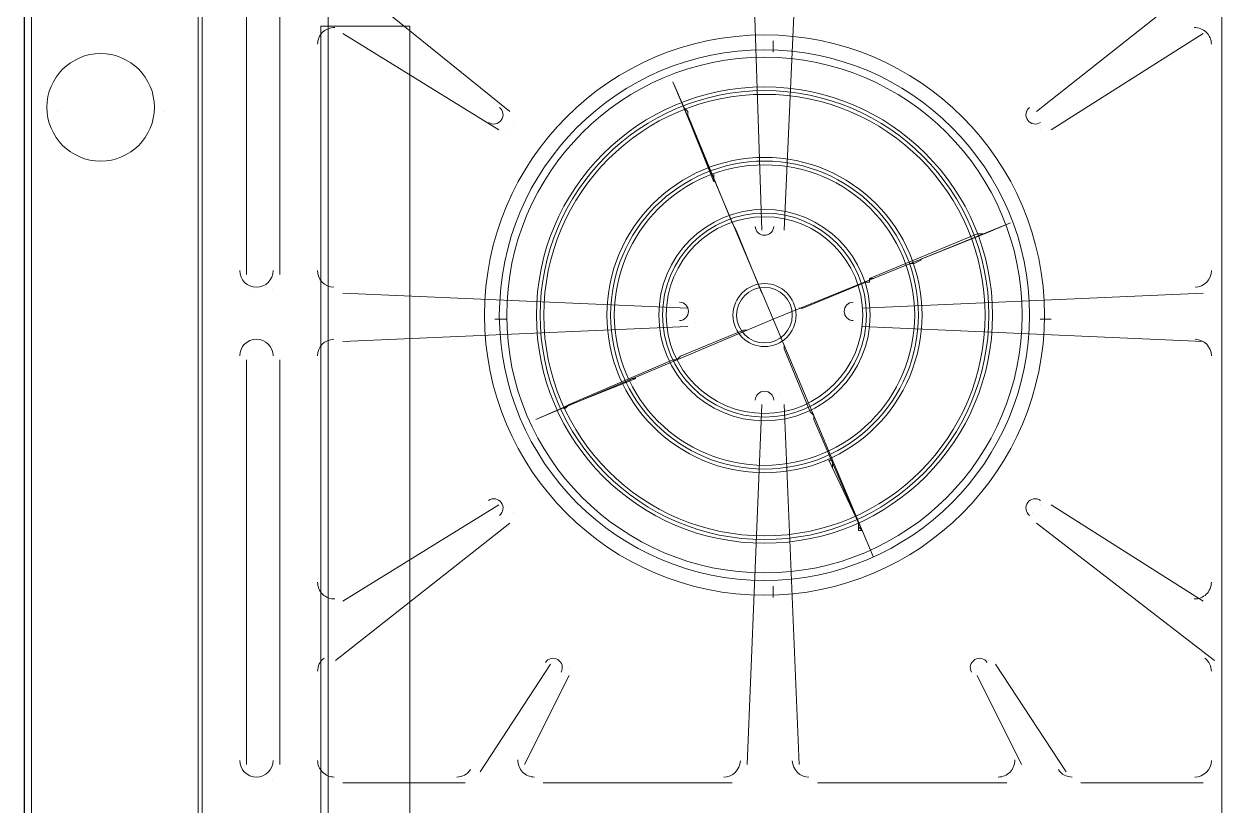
# Model space of a CAD drawing. Header units: millimetres. Extents: x -5841 to 140562, y 1006 to 102310.
# Drawn here: x 98995.6 to 99338, y 14968.2 to 15191.3 of the extents above; entities that cross this region are included whole.
import ezdxf

# ---------------------------------------------------------------- set-up
doc = ezdxf.new("R2010")
doc.units = ezdxf.units.MM
doc.header["$LTSCALE"] = 10
doc.layers.add('PDF18_1-EeAa_3D-01', color=7, linetype='Continuous')
doc.layers.add('PDF18_1-Electrical_App-01', color=7, linetype='Continuous')

msp = doc.modelspace()

# ---------------------------------------------------------------- linework, layer by layer
at = {"layer": 'PDF18_1-EeAa_3D-01', "lineweight": 0}
for points in [[(99995.68272, 14688.00894), (98995.58305, 14688.00894), (98995.58305, 14686.95064), (98995.58305, 14685.89233), (98995.58305, 14668.95943), (98995.58305, 14667.90112), (98995.58305, 14666.84281), (98995.58305, 14688.00894), (98995.58305, 15259.49447), (98995.58305, 15263.7277), (98995.58305, 15264.78601), (98995.58305, 14666.84281), (98995.58305, 14688.00894), (98995.58305, 15259.49447), (98997.69966, 15259.49447), (98997.69966, 15264.78601), (98997.69966, 15266.90262)], [(99944.88401, 14701.76693), (99045.32346, 14701.76693), (98995.58305, 14701.76693), (98995.58305, 15266.90262), (99045.32346, 15266.90262), (99045.32346, 14701.76693), (99045.32346, 15242.56157), (99045.32346, 15261.61109), (99045.32346, 15260.55278), (99045.32346, 15248.91141), (99045.32346, 15247.8531), (99045.32346, 14686.95064), (99045.32346, 14688.00894), (99045.32346, 15259.49447), (98997.69966, 15259.49447), (98997.69966, 14688.00894)], [(99045.32346, 15259.49447), (99045.32346, 15264.78601), (99045.32346, 15266.90262), (98997.69966, 15266.90262), (99045.32346, 15266.90262), (99045.32346, 15261.61109), (99045.32346, 14701.76693), (99944.88401, 14701.76693)], [(99046.38176, 14694.35878), (99046.38176, 15241.50326), (99046.38176, 14694.35878)], [(99059.08144, 15227.74528), (99059.08144, 15119.79801), (99059.08144, 15227.74528)], [(99068.6062, 15119.79801), (99068.6062, 15227.74528), (99068.6062, 15119.79801)], [(99206.18605, 15132.49769), (99203.01113, 15227.74528), (99206.18605, 15132.49769)], [(99216.76911, 15227.74528), (99212.53589, 15132.49769), (99216.76911, 15227.74528)], [(99084.4808, 15206.57915), (99134.2212, 15166.3635), (99084.4808, 15206.57915)], [(99284.50073, 15166.3635), (99335.29945, 15206.57915), (99284.50073, 15166.3635)], [(99080.24757, 15190.70455), (99080.24757, 15190.70455)], [(99131.04628, 15161.07197), (99086.59741, 15188.58794), (99131.04628, 15161.07197)], [(99086.59741, 15188.58794), (99086.59741, 15188.58794)], [(99086.59741, 15188.58794), (99086.59741, 15188.58794)], [(99105.64693, 15190.70455), (99105.64693, 15190.70455)], [(99332.12453, 15188.58794), (99288.73396, 15161.07197), (99332.12453, 15188.58794)], [(99332.12453, 15188.58794), (99332.12453, 15188.58794)], [(99332.12453, 15188.58794), (99332.12453, 15188.58794)], [(99209.36097, 15183.2964), (99209.36097, 15186.47132)], [(99019.9241, 15182.2381), (99019.9241, 15182.2381)], [(99082.36418, 15184.35471), (99082.36418, 15184.35471)], [(99082.36418, 15184.35471), (99082.36418, 15184.35471)], [(99337.41606, 15184.35471), (99337.41606, 15184.35471)], [(99337.41606, 15184.35471), (99337.41606, 15184.35471)], [(99167.02871, 15089.10712), (99169.14532, 15090.16543), (99170.20363, 15090.16543), (99149.0375, 15081.69898), (99151.15411, 15082.75728), (99150.0958, 15081.69898), (99149.0375, 15081.69898), (99141.62935, 15078.52406), (99209.36097, 15107.09833), (99180.78669, 15174.82995), (99183.96161, 15167.42181), (99185.01992, 15166.3635), (99185.01992, 15165.30519), (99185.01992, 15166.3635), (99183.96161, 15167.42181), (99192.42806, 15146.25567), (99192.42806, 15147.31398), (99192.42806, 15148.37229)], [(99180.78669, 15174.82995), (99180.78669, 15174.82995)], [(99005.10781, 15166.3635), (99005.10781, 15166.3635)], [(99035.7987, 15166.3635), (99035.7987, 15166.3635)], [(99035.7987, 15166.3635), (99035.7987, 15166.3635)], [(99035.7987, 15166.3635), (99035.7987, 15166.3635)], [(99134.2212, 15166.3635), (99134.2212, 15166.3635)], [(99134.2212, 15166.3635), (99134.2212, 15166.3635)], [(99183.96161, 15167.42181), (99183.96161, 15167.42181)], [(99206.18605, 15114.50648), (99198.7779, 15132.49769), (99197.7196, 15134.6143), (99185.01992, 15165.30519)], [(99284.50073, 15166.3635), (99284.50073, 15166.3635)], [(99131.04628, 15161.07197), (99131.04628, 15161.07197)], [(99134.2212, 15161.07197), (99134.2212, 15161.07197)], [(99135.27951, 15163.18858), (99135.27951, 15163.18858)], [(99283.44243, 15163.18858), (99283.44243, 15163.18858)], [(99285.55904, 15161.07197), (99285.55904, 15161.07197)], [(99288.73396, 15161.07197), (99288.73396, 15161.07197)], [(99288.73396, 15161.07197), (99288.73396, 15161.07197)], [(99019.9241, 15151.54721), (99019.9241, 15151.54721)], [(99192.42806, 15146.25567), (99192.42806, 15146.25567)], [(99197.7196, 15134.6143), (99197.7196, 15134.6143)], [(99197.7196, 15134.6143), (99197.7196, 15134.6143)], [(99197.7196, 15134.6143), (99197.7196, 15134.6143)], [(99251.69323, 15124.03124), (99249.57662, 15122.97293), (99248.51831, 15122.97293), (99269.68444, 15131.43938), (99268.62613, 15131.43938), (99267.56783, 15131.43938), (99268.62613, 15131.43938), (99269.68444, 15131.43938), (99277.09259, 15134.6143), (99209.36097, 15107.09833), (99237.93524, 15039.36671), (99234.76033, 15046.77486), (99233.70202, 15047.83317), (99233.70202, 15048.89147), (99233.70202, 15046.77486), (99234.76033, 15046.77486), (99225.23557, 15066.88268), (99226.29387, 15066.88268), (99226.29387, 15064.76607)], [(99277.09259, 15134.6143), (99277.09259, 15134.6143)], [(99206.18605, 15132.49769), (99206.18605, 15132.49769)], [(99208.30266, 15130.38108), (99208.30266, 15130.38108)], [(99211.47758, 15130.38108), (99211.47758, 15130.38108)], [(99212.53589, 15132.49769), (99212.53589, 15132.49769)], [(99212.53589, 15132.49769), (99212.53589, 15132.49769)], [(99236.87694, 15118.7397), (99267.56783, 15131.43938)], [(99269.68444, 15131.43938), (99269.68444, 15131.43938)], [(99248.51831, 15122.97293), (99248.51831, 15122.97293)], [(99059.08144, 15119.79801), (99059.08144, 15119.79801)], [(99068.6062, 15119.79801), (99068.6062, 15119.79801)], [(99068.6062, 15119.79801), (99068.6062, 15119.79801)], [(99082.36418, 15119.79801), (99082.36418, 15119.79801)], [(99082.36418, 15119.79801), (99082.36418, 15119.79801)], [(99337.41606, 15119.79801), (99337.41606, 15119.79801)], [(99337.41606, 15119.79801), (99337.41606, 15119.79801)], [(99216.76911, 15110.27325), (99217.82742, 15110.27325), (99235.81863, 15117.6814), (99236.87694, 15117.6814), (99236.87694, 15118.7397), (99237.93524, 15118.7397)], [(99236.87694, 15118.7397), (99236.87694, 15118.7397)], [(99236.87694, 15118.7397), (99236.87694, 15118.7397)], [(99061.19805, 15115.56479), (99061.19805, 15115.56479)], [(99066.48959, 15115.56479), (99066.48959, 15115.56479)], [(99086.59741, 15114.50648), (99185.01992, 15110.27325), (99086.59741, 15114.50648)], [(99086.59741, 15114.50648), (99086.59741, 15114.50648)], [(99086.59741, 15114.50648), (99086.59741, 15114.50648)], [(99206.18605, 15114.50648), (99206.18605, 15114.50648)], [(99234.76033, 15110.27325), (99332.12453, 15114.50648), (99234.76033, 15110.27325)], [(99332.12453, 15114.50648), (99332.12453, 15114.50648)], [(99332.12453, 15114.50648), (99332.12453, 15114.50648)], [(99185.01992, 15110.27325), (99185.01992, 15110.27325)], [(99185.01992, 15110.27325), (99185.01992, 15110.27325)], [(99234.76033, 15110.27325), (99234.76033, 15110.27325)], [(99133.1629, 15107.09833), (99129.98798, 15107.09833)], [(99129.98798, 15107.09833), (99129.98798, 15107.09833)], [(99133.1629, 15107.09833), (99133.1629, 15107.09833)], [(99187.13653, 15109.21495), (99187.13653, 15109.21495)], [(99187.13653, 15106.04003), (99187.13653, 15106.04003)], [(99209.36097, 15107.09833), (99209.36097, 15107.09833)], [(99209.36097, 15107.09833), (99209.36097, 15107.09833)], [(99231.58541, 15109.21495), (99231.58541, 15109.21495)], [(99231.58541, 15106.04003), (99231.58541, 15106.04003)], [(99285.55904, 15107.09833), (99288.73396, 15107.09833)], [(99185.01992, 15104.98172), (99086.59741, 15100.74849), (99185.01992, 15104.98172)], [(99201.95282, 15103.92341), (99200.89452, 15103.92341), (99182.90331, 15096.51527), (99181.845, 15095.45696), (99180.78669, 15095.45696), (99151.15411, 15082.75728)], [(99185.01992, 15104.98172), (99185.01992, 15104.98172)], [(99332.12453, 15100.74849), (99234.76033, 15104.98172), (99332.12453, 15100.74849)], [(99234.76033, 15104.98172), (99234.76033, 15104.98172)], [(99234.76033, 15104.98172), (99234.76033, 15104.98172)], [(99061.19805, 15099.69019), (99061.19805, 15099.69019)], [(99066.48959, 15099.69019), (99066.48959, 15099.69019)], [(99086.59741, 15100.74849), (99086.59741, 15100.74849)], [(99086.59741, 15100.74849), (99086.59741, 15100.74849)], [(99212.53589, 15099.69019), (99212.53589, 15098.63188), (99219.94403, 15080.64067), (99221.00234, 15079.58236), (99221.00234, 15078.52406), (99233.70202, 15048.89147)], [(99212.53589, 15099.69019), (99212.53589, 15099.69019)], [(99332.12453, 15100.74849), (99332.12453, 15100.74849)], [(99332.12453, 15100.74849), (99332.12453, 15100.74849)], [(99212.53589, 15098.63188), (99212.53589, 15098.63188)], [(99059.08144, 15095.45696), (99059.08144, 14980.10155), (99059.08144, 15095.45696)], [(99059.08144, 15095.45696), (99059.08144, 15095.45696)], [(99059.08144, 15095.45696), (99059.08144, 15095.45696)], [(99068.6062, 14980.10155), (99068.6062, 15095.45696), (99068.6062, 14980.10155)], [(99068.6062, 15095.45696), (99068.6062, 15095.45696)], [(99082.36418, 15095.45696), (99082.36418, 15095.45696)], [(99082.36418, 15095.45696), (99082.36418, 15095.45696)], [(99180.78669, 15095.45696), (99180.78669, 15095.45696)], [(99180.78669, 15095.45696), (99180.78669, 15095.45696)], [(99337.41606, 15095.45696), (99337.41606, 15095.45696)], [(99337.41606, 15095.45696), (99337.41606, 15095.45696)], [(99170.20363, 15090.16543), (99170.20363, 15090.16543)], [(99208.30266, 15085.9322), (99208.30266, 15085.9322)], [(99211.47758, 15085.9322), (99211.47758, 15085.9322)], [(99201.95282, 14980.10155), (99206.18605, 15082.75728), (99201.95282, 14980.10155)], [(99206.18605, 15082.75728), (99206.18605, 15082.75728)], [(99206.18605, 15082.75728), (99206.18605, 15082.75728)], [(99212.53589, 15082.75728), (99216.76911, 14980.10155), (99212.53589, 15082.75728)], [(99212.53589, 15082.75728), (99212.53589, 15082.75728)], [(99141.62935, 15078.52406), (99141.62935, 15078.52406)], [(99149.0375, 15081.69898), (99149.0375, 15081.69898)], [(99219.94403, 15080.64067), (99219.94403, 15080.64067)], [(99221.00234, 15078.52406), (99221.00234, 15078.52406)], [(99221.00234, 15078.52406), (99221.00234, 15078.52406)], [(99221.00234, 15078.52406), (99221.00234, 15078.52406)], [(99221.00234, 15078.52406), (99221.00234, 15078.52406)], [(99221.00234, 15078.52406), (99221.00234, 15078.52406)], [(99225.23557, 15066.88268), (99225.23557, 15066.88268)], [(99225.23557, 15066.88268), (99225.23557, 15066.88268)], [(99226.29387, 15064.76607), (99226.29387, 15064.76607)], [(99086.59741, 15026.66704), (99131.04628, 15054.18301), (99086.59741, 15026.66704)], [(99131.04628, 15054.18301), (99131.04628, 15054.18301)], [(99131.04628, 15054.18301), (99131.04628, 15054.18301)], [(99134.2212, 15054.18301), (99134.2212, 15054.18301)], [(99135.27951, 15052.06639), (99135.27951, 15052.06639)], [(99283.44243, 15052.06639), (99283.44243, 15052.06639)], [(99285.55904, 15054.18301), (99285.55904, 15054.18301)], [(99288.73396, 15054.18301), (99332.12453, 15026.66704), (99288.73396, 15054.18301)], [(99288.73396, 15054.18301), (99288.73396, 15054.18301)], [(99134.2212, 15048.89147), (99084.4808, 15009.73413), (99134.2212, 15048.89147)], [(99134.2212, 15048.89147), (99134.2212, 15048.89147)], [(99233.70202, 15048.89147), (99233.70202, 15048.89147)], [(99233.70202, 15048.89147), (99233.70202, 15048.89147)], [(99233.70202, 15047.83317), (99233.70202, 15047.83317)], [(99335.29945, 15009.73413), (99284.50073, 15048.89147), (99335.29945, 15009.73413)], [(99284.50073, 15048.89147), (99284.50073, 15048.89147)], [(99284.50073, 15048.89147), (99284.50073, 15048.89147)], [(99234.76033, 15046.77486), (99234.76033, 15046.77486)], [(99234.76033, 15046.77486), (99234.76033, 15046.77486)], [(99234.76033, 15046.77486), (99234.76033, 15046.77486)], [(99237.93524, 15039.36671), (99237.93524, 15039.36671)], [(99237.93524, 15039.36671), (99237.93524, 15039.36671)], [(99237.93524, 15039.36671), (99237.93524, 15039.36671)], [(99082.36418, 15030.90026), (99082.36418, 15030.90026)], [(99082.36418, 15030.90026), (99082.36418, 15030.90026)], [(99209.36097, 15030.90026), (99209.36097, 15027.72534)], [(99337.41606, 15030.90026), (99337.41606, 15030.90026)], [(99337.41606, 15030.90026), (99337.41606, 15030.90026)], [(99086.59741, 15026.66704), (99086.59741, 15026.66704)], [(99086.59741, 15026.66704), (99086.59741, 15026.66704)], [(99332.12453, 15026.66704), (99332.12453, 15026.66704)], [(99332.12453, 15026.66704), (99332.12453, 15026.66704)], [(99084.4808, 15009.73413), (99084.4808, 15009.73413)], [(99084.4808, 15009.73413), (99084.4808, 15009.73413)], [(99125.75475, 14977.98494), (99145.86258, 15008.67582), (99125.75475, 14977.98494)], [(99145.86258, 15008.67582), (99145.86258, 15008.67582)], [(99145.86258, 15008.67582), (99145.86258, 15008.67582)], [(99149.0375, 15009.73413), (99149.0375, 15009.73413)], [(99151.15411, 15007.61752), (99151.15411, 15007.61752)], [(99267.56783, 15007.61752), (99267.56783, 15007.61752)], [(99270.74275, 15009.73413), (99270.74275, 15009.73413)], [(99272.85936, 15008.67582), (99292.96718, 14977.98494), (99272.85936, 15008.67582)], [(99272.85936, 15008.67582), (99272.85936, 15008.67582)], [(99335.29945, 15009.73413), (99335.29945, 15009.73413)], [(99335.29945, 15009.73413), (99335.29945, 15009.73413)], [(99082.36418, 15005.50091), (99082.36418, 15005.50091)], [(99082.36418, 15005.50091), (99082.36418, 15005.50091)], [(99151.15411, 15005.50091), (99138.45443, 14980.10155), (99151.15411, 15005.50091)], [(99151.15411, 15005.50091), (99151.15411, 15005.50091)], [(99280.26751, 14980.10155), (99267.56783, 15005.50091), (99280.26751, 14980.10155)], [(99267.56783, 15005.50091), (99267.56783, 15005.50091)], [(99267.56783, 15005.50091), (99267.56783, 15005.50091)], [(99337.41606, 15005.50091), (99337.41606, 15005.50091)], [(99337.41606, 15005.50091), (99337.41606, 15005.50091)], [(99059.08144, 14980.10155), (99059.08144, 14980.10155)], [(99068.6062, 14980.10155), (99068.6062, 14980.10155)], [(99068.6062, 14980.10155), (99068.6062, 14980.10155)], [(99082.36418, 14980.10155), (99082.36418, 14980.10155)], [(99082.36418, 14980.10155), (99082.36418, 14980.10155)], [(99138.45443, 14980.10155), (99138.45443, 14980.10155)], [(99138.45443, 14980.10155), (99138.45443, 14980.10155)], [(99201.95282, 14980.10155), (99201.95282, 14980.10155)], [(99216.76911, 14980.10155), (99216.76911, 14980.10155)], [(99216.76911, 14980.10155), (99216.76911, 14980.10155)], [(99280.26751, 14980.10155), (99280.26751, 14980.10155)], [(99337.41606, 14980.10155), (99337.41606, 14980.10155)], [(99337.41606, 14980.10155), (99337.41606, 14980.10155)], [(99061.19805, 14975.86832), (99061.19805, 14975.86832)], [(99066.48959, 14975.86832), (99066.48959, 14975.86832)], [(99125.75475, 14977.98494), (99125.75475, 14977.98494)], [(99292.96718, 14977.98494), (99292.96718, 14977.98494)], [(99292.96718, 14977.98494), (99292.96718, 14977.98494)], [(99086.59741, 14974.81002), (99121.52153, 14974.81002), (99086.59741, 14974.81002)], [(99086.59741, 14974.81002), (99086.59741, 14974.81002)], [(99086.59741, 14974.81002), (99086.59741, 14974.81002)], [(99121.52153, 14974.81002), (99121.52153, 14974.81002)], [(99121.52153, 14974.81002), (99121.52153, 14974.81002)], [(99143.74596, 14974.81002), (99197.7196, 14974.81002), (99143.74596, 14974.81002)], [(99143.74596, 14974.81002), (99143.74596, 14974.81002)], [(99197.7196, 14974.81002), (99197.7196, 14974.81002)], [(99197.7196, 14974.81002), (99197.7196, 14974.81002)], [(99222.06065, 14974.81002), (99276.03428, 14974.81002), (99222.06065, 14974.81002)], [(99222.06065, 14974.81002), (99222.06065, 14974.81002)], [(99276.03428, 14974.81002), (99276.03428, 14974.81002)], [(99276.03428, 14974.81002), (99276.03428, 14974.81002)], [(99297.20041, 14974.81002), (99332.12453, 14974.81002), (99297.20041, 14974.81002)], [(99297.20041, 14974.81002), (99297.20041, 14974.81002)], [(99332.12453, 14974.81002), (99332.12453, 14974.81002)], [(99332.12453, 14974.81002), (99332.12453, 14974.81002)]]:
    msp.add_lwpolyline(points, dxfattribs=at)
for points in [[(99045.32346, 14701.76693), (99045.32346, 15266.90262), (98995.58305, 15266.90262), (98995.58305, 14701.76693)], [(99082.36418, 14708.11677), (99082.36418, 15227.74528), (99082.36418, 15209.75407), (99082.36418, 15184.35471), (99082.36418, 15119.79801), (99082.36418, 15095.45696), (99082.36418, 15030.90026), (99082.36418, 15005.50091), (99082.36418, 14980.10155), (99082.36418, 14955.7605), (99082.36418, 14930.36114), (99082.36418, 14903.90348), (99082.36418, 14839.34678), (99082.36418, 14816.06404), (99082.36418, 14751.50734), (99082.36418, 14725.04967)], [(99337.41606, 15227.74528), (99337.41606, 14708.11677), (99337.41606, 14725.04967), (99337.41606, 14751.50734), (99337.41606, 14816.06404), (99337.41606, 14839.34678), (99337.41606, 14903.90348), (99337.41606, 14930.36114), (99337.41606, 14955.7605), (99337.41606, 14980.10155), (99337.41606, 15005.50091), (99337.41606, 15030.90026), (99337.41606, 15095.45696), (99337.41606, 15119.79801), (99337.41606, 15184.35471), (99337.41606, 15209.75407)], [(99105.64693, 14743.04088), (99105.64693, 15190.70455), (99080.24757, 15190.70455), (99080.24757, 14743.04088)]]:
    msp.add_lwpolyline(points, close=True, dxfattribs=at)
for points in [[(99084.27565, 15190.28016, 0.422945486), (99079.37145, 15185.51958, -0.422945486)], [(99334.43252, 15185.51959, 0.422945488), (99329.52832, 15190.28018, -0.422945488)], [(99128.16058, 15163.21691, 0.965696601), (99131.26928, 15167.49596, -0.965696601)], [(99282.53041, 15167.49576, 0.9656966), (99285.63912, 15163.2171, -0.9656966)], [(99204.25759, 15133.56797, 0.96569661), (99209.54642, 15133.56824, -0.96569661)], [(99057.14624, 15120.95967, 0.999999612), (99066.671, 15120.95967, -0.999999612)], [(99079.37075, 15120.95963, 0.404026096), (99083.96797, 15116.19919, -0.404026096)], [(99329.83602, 15116.19919, 0.404026097), (99334.43324, 15120.95963, -0.404026097)], [(99182.65018, 15106.67389, 0.965696603), (99182.6499, 15111.96273, -0.965696603)], [(99232.20889, 15111.96271, 0.965696601), (99232.20917, 15106.67387, -0.965696601)], [(99066.67099, 15096.61754, 0.999999804), (99057.14623, 15096.61755, -0.999999804)], [(99083.96797, 15101.37802, 0.404026097), (99079.37075, 15096.61758, -0.404026097)], [(99334.43324, 15096.61758, 0.404026099), (99329.83602, 15101.37802, -0.404026099)], [(99209.5464, 15084.01033, 0.965696601), (99204.25756, 15084.01005, -0.965696601)], [(99131.26927, 15051.14085, 0.965696609), (99128.16057, 15055.4195, -0.965696609)], [(99285.6391, 15055.41969, 0.965696598), (99282.5304, 15051.14064, -0.965696598)], [(99079.37146, 15032.0587, 0.42294549), (99084.27567, 15027.29811, -0.42294549)], [(99329.52834, 15027.29813, 0.422945486), (99334.43254, 15032.05871, -0.422945486)], [(99081.2023, 15010.41134, 0.23086165), (99079.37164, 15006.65871, -0.23086165)], [(99148.89835, 15006.45422, 0.957301785), (99144.36678, 15009.17672, -0.957301785)], [(99270.49256, 15009.17672, 0.957301788), (99265.96046, 15006.45425, -0.957301788)], [(99334.43234, 15006.65871, 0.230861652), (99332.60169, 15010.41134, -0.230861652)], [(99057.14624, 14981.25783, 0.999999607), (99066.671, 14981.25783, -0.999999607)], [(99079.37234, 14981.25783, 0.414213794), (99084.13413, 14976.49604, -0.414213794)], [(99136.52371, 14981.37449, 0.421447625), (99141.28554, 14976.49525, -0.421447625)], [(99195.25743, 14976.49445, 0.404026096), (99200.01787, 14981.09166, -0.404026096)], [(99214.84119, 14981.09166, 0.404026096), (99219.60163, 14976.49445, -0.404026096)], [(99273.57786, 14976.49527, 0.421447625), (99278.33968, 14981.3745, -0.421447625)], [(99329.66986, 14976.49604, 0.414213562), (99334.43165, 14981.25782, -0.414213562)], [(99119.05892, 14976.49514, 0.251633341), (99123.0305, 14978.62859, -0.251633341)], [(99290.77323, 14978.62897, 0.251658427), (99294.74507, 14976.49514, -0.251658427)]]:
    msp.add_lwpolyline(points, format="xyb", close=True, dxfattribs=at)
for centre, radius in [((99206.90199, 15108.25999), 79.90214), ((99017.45759, 15167.52731), 15.34544), ((99017.45759, 15167.52731), 15.34544), ((99206.90199, 15108.25999), 75.66892), ((99206.90199, 15108.25999), 73.55231), ((99206.90199, 15108.25999), 73.55231), ((99206.90198, 15108.25998), 65.08584), ((99206.90198, 15108.25998), 65.08584), ((99206.902, 15108.26), 65.08584), ((99206.902, 15108.26), 65.08584), ((99206.902, 15108.26), 65.08584), ((99206.902, 15108.26), 64.02754), ((99206.90199, 15108.25999), 62.96924), ((99206.90199, 15108.25999), 62.96924), ((99206.90199, 15108.25999), 44.97803), ((99206.90199, 15108.25999), 43.91972), ((99206.90199, 15108.25999), 42.86142), ((99206.90199, 15108.25999), 42.86142), ((99206.90199, 15108.25999), 30.16173), ((99206.902, 15108.26), 30.16173), ((99206.902, 15108.26), 30.16173), ((99206.902, 15108.26), 30.16173), ((99206.902, 15108.26), 30.16173), ((99206.902, 15108.26), 30.16173), ((99206.90199, 15108.25999), 29.10343), ((99206.902, 15108.26), 28.04512), ((99206.90199, 15108.25999), 8.99561), ((99206.90199, 15108.25999), 8.99561), ((99206.902, 15108.26), 7.93729)]:
    msp.add_circle(centre, radius, dxfattribs=at)
at = {"layer": 'PDF18_1-Electrical_App-01', "lineweight": 25}
msp.add_lwpolyline([(99995.68272, 15266.90262), (98995.58305, 15266.90262), (98995.58305, 14666.84281), (99995.68272, 14666.84281)], close=True, dxfattribs=at)

doc.saveas('drawing.dxf')
